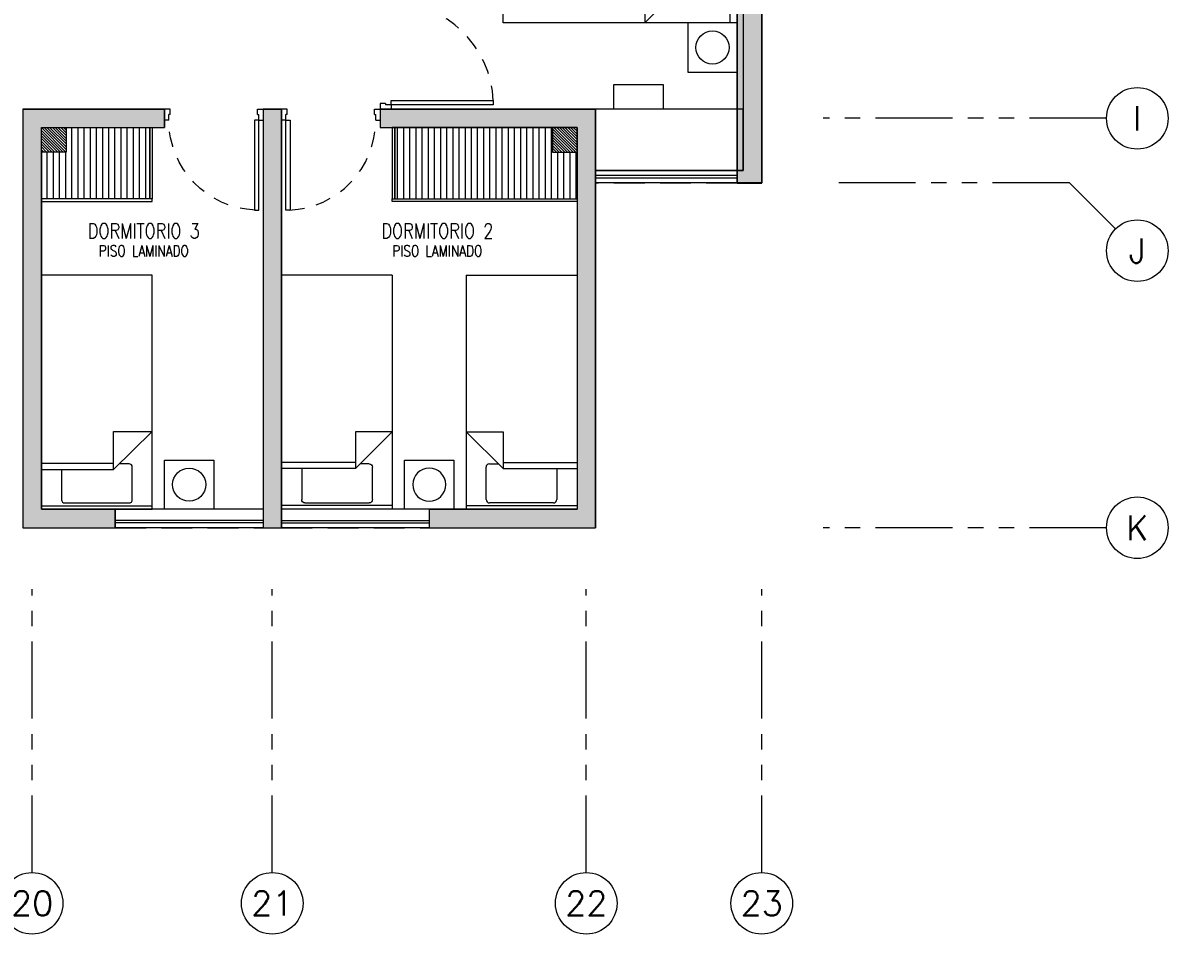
# Model space of a CAD drawing. Header units: millimetres. Extents: x 3738 to 3833, y 1327 to 1657.
# Drawn here: x 3812.52 to 3821.82, y 1453.44 to 1460.84 of the extents above; entities that cross this region are included whole.
import ezdxf
from ezdxf.enums import TextEntityAlignment as Align

# ---------------------------------------------------------------- set-up
doc = ezdxf.new("R2010")
doc.units = ezdxf.units.MM
for name, pattern in [('HIDDEN2', [0.1875, 0.125, -0.0625]), ('PHANTOM', [63.5, 31.75, -6.35, 6.35, -6.35, 6.35, -6.35]), ('PHANTOM2', [1.25, 0.625, -0.125, 0.125, -0.125, 0.125, -0.125]), ('X-REF_DP_Arquitectura$0$HIDDEN', [0.375, 0.25, -0.125])]:
    doc.linetypes.add(name, pattern=pattern)
doc.layers.get('0').update_dxf_attribs({"color": 251, "lineweight": 9})
doc.layers.get('DEFPOINTS').update_dxf_attribs({"color": 251, "lineweight": 9})
for name, color, linetype, lineweight in [('A-COTAS EXT', 251, 'Continuous', 13), ('A-EJES', 251, 'PHANTOM', 13), ('A-HATCH', 251, 'Continuous', 13), ('A-MOBILIARIO', 251, 'Continuous', 13), ('A-MURO BAJO', 251, 'Continuous', 13), ('A-MUROS', 251, 'Continuous', 13), ('A-TEXTO-ACABADO PISO', 251, 'Continuous', 13), ('A-TEXTO-AMBIENTE', 251, 'Continuous', 13), ('A_20_Estructuras', 251, 'Continuous', 13), ('A_50_TextoAmbiente', 251, 'Continuous', 13), ('A_50_Vigas', 251, 'X-REF_DP_Arquitectura$0$HIDDEN', 13), ('A_60_HatchEstructuras', 251, 'Continuous', 13), ('DLP_MOBILIARIO FIJO', 251, 'Continuous', 13)]:
    doc.layers.add(name, color=color, linetype=linetype, lineweight=lineweight)
doc.styles.add('ROMANS', font='romans.shx', dxfattribs={"width": 0.8})

# ---------------------------------------------------------------- blocks, each defined once
blk = doc.blocks.new('EF-P2-P4')
at = {"layer": 'A_60_HatchEstructuras'}
h = blk.add_hatch(color=256, dxfattribs=at)
h.dxf.hatch_style = 1
h.paths.add_polyline_path([(45.75, -8.35), (45.6032, -8.35), (45.6, -8.35), (45.6, -9.4), (44.25, -9.4), (44.25, -7.8), (44.05, -7.8), (44.05, -9.4), (43.6, -9.4), (43.6, -9.55), (45.75, -9.55)], flags=17)
h.paths.add_polyline_path([(45.75, -7), (48.5, -7), (48.5, -11.05), (48.7, -11.05), (48.7, -2.8), (48.5, -2.8), (48.5, -6.85), (45.75, -6.85), (45.75, -6.25), (45.6, -6.25), (45.6, -6.85), (42.85, -6.85), (42.85, -4.3), (42.7, -4.3), (42.7, -6.85), (39.8499, -6.85), (39.8499, -7), (42.7, -7), (42.7, -9.55), (42.85, -9.55), (42.85, -7), (45.6, -7), (45.6, -7.6), (45.75, -7.6)])
h.paths.add_polyline_path([(45.75, -4.3), (43.6, -4.3), (43.6, -4.45), (44.05, -4.45), (44.05, -6.05), (44.25, -6.05), (44.25, -4.45), (45.6, -4.45), (45.6, -5.5), (45.75, -5.5)], flags=17)
h = blk.add_hatch(color=256, dxfattribs=at)
h.dxf.hatch_style = 1
h.paths.add_polyline_path([(42.85, -10.6), (43.85, -10.6), (43.85, -10.45), (42.7, -10.45), (42.7, -13.85), (43.45, -13.85), (43.45, -13.7), (42.85, -13.7)])
h.paths.add_polyline_path([(44.8, -10.45), (44.65, -10.45), (44.65, -13.85), (44.8, -13.85)])
h.paths.add_polyline_path([(47.35, -10.45), (45.6, -10.45), (45.6, -10.6), (47.2, -10.6), (47.2, -13.7), (46, -13.7), (46, -13.85), (47.35, -13.85)])
at = {"layer": 'A_20_Estructuras'}
for points in [[(45.75, -7), (48.5, -7), (48.5, -11.05), (48.7, -11.05), (48.7, -2.8), (48.5, -2.8), (48.5, -6.85), (45.75, -6.85), (45.75, -6.25), (45.6, -6.25), (45.6, -6.85), (42.85, -6.85), (42.85, -4.3), (42.7, -4.3), (42.7, -6.85), (39.8499, -6.85), (39.8499, -7), (42.7, -7), (42.7, -9.55), (42.85, -9.55), (42.85, -7), (45.6, -7), (45.6, -7.6), (45.75, -7.6)], [(42.85, -10.6), (43.85, -10.6), (43.85, -10.45), (42.7, -10.45), (42.7, -13.85), (43.45, -13.85), (43.45, -13.7), (42.85, -13.7)], [(44.8, -10.45), (44.65, -10.45), (44.65, -13.85), (44.8, -13.85)], [(47.35, -10.45), (45.6, -10.45), (45.6, -10.6), (47.2, -10.6), (47.2, -13.7), (46, -13.7), (46, -13.85), (47.35, -13.85)]]:
    blk.add_lwpolyline(points, close=True, dxfattribs=at)
at = {"layer": 'A_50_Vigas'}
for p, q in [((48.5, -11.05), (47.35, -11.05)), ((43.45, -13.85), (44.65, -13.85)), ((44.8, -13.85), (46, -13.85))]:
    blk.add_line(p, q, dxfattribs=at)
blk = doc.blocks.new('JUNTA2')
at = {"layer": 'A-MOBILIARIO'}
blk.add_lwpolyline([(21.75, -9.975), (21.75, -10.475), (22.9, -10.475), (22.9, -9.975)], close=True, dxfattribs=at)
at = {"layer": 'A-MUROS', "elevation": 0}
blk.add_lwpolyline([(20.15, -6.375), (22.9, -6.375), (22.9, -2.325), (23.1, -2.325), (23.1, -10.575), (22.9, -10.575), (22.9, -6.525), (20.15, -6.525)], dxfattribs=at)
blk = doc.blocks.new('A$C77AB7FBD')
at = {"linetype": 'Continuous'}
for p, q in [((0, 0), (0, 1.9)), ((0.9, 1.9), (0, 1.9)), ((0.9, 1.87), (0, 1.87)), ((0.9, 0), (0.9, 1.9)), ((0.164, 1.57), (0.164, 1.8219)), ((0.1908, 1.8487), (0.7119, 1.8487)), ((0.7386, 1.8219), (0.7386, 1.5585)), ((0.6, 1.57), (0, 1.57)), ((0.6, 1.52), (0, 1.52)), ((0.6, 1.27), (0.6, 1.57)), ((0.9, 1.27), (0.6, 1.57)), ((0.7119, 1.5317), (0.6383, 1.5317)), ((0.9, 1.27), (0.6, 1.27)), ((0.9, 0), (0, 0))]:
    blk.add_line(p, q, dxfattribs=at)
for centre, start, end in [((0.1908, 1.8219), 90, 180), ((0.7119, 1.8219), 0, 90), ((0.7119, 1.5585), 270, 0)]:
    blk.add_arc(centre, 0.0267, start, end, dxfattribs=at)
blk = doc.blocks.new('A$C2EBA15F5')
blk.add_lwpolyline([(0, 0.4), (0, 0), (0.4, 0), (0.4, 0.4)], close=True)
blk.add_circle((0.2, 0.2), 0.1344)
blk = doc.blocks.new('CAMA PROYECCION')
for p, q in [((37.495, 40.6423, 0), (37.495, 38.771, 0)), ((38.3949, 40.6423, 0), (37.495, 40.6423, 0)), ((38.3949, 38.771, 0), (38.3949, 40.6423, 0)), ((38.0806, 39.3741, 0), (38.3949, 39.3741, 0)), ((38.3949, 39.3741, 0), (38.0806, 39.0644, 0)), ((38.0806, 39.0644, 0), (38.0806, 39.3741, 0)), ((38.0806, 39.1133, 0), (37.495, 39.1133, 0)), ((37.495, 39.0644, 0), (38.0806, 39.0644, 0)), ((37.659, 39.0644, 0), (37.659, 38.8203, 0)), ((38.2069, 39.1106, 0), (38.1275, 39.1106, 0)), ((38.2336, 38.8203, 0), (38.2336, 39.0838, 0)), ((37.495, 38.7423, 0), (37.495, 38.9974, 0)), ((38.3949, 38.7423, 0), (38.3949, 38.9974, 0)), ((37.6857, 38.7936, 0), (38.2069, 38.7936, 0)), ((37.495, 38.771, 0), (38.3949, 38.771, 0)), ((37.495, 38.7423, 0), (38.3949, 38.7423, 0))]:
    blk.add_line(p, q)
at = {"elevation": 0}
blk.add_lwpolyline([(38.495, 38.7423), (38.495, 39.1423), (38.895, 39.1423), (38.895, 38.7423)], close=True, dxfattribs=at)
blk.add_circle((38.695, 38.9423, 0), 0.1344)
for centre, start, end in [((38.2069, 39.0838, 0), 0, 90), ((37.6857, 38.8203, 0), 180, 270), ((38.2069, 38.8203, 0), 270, 0)]:
    blk.add_arc(centre, 0.0267, start, end)
blk = doc.blocks.new('A$C3E6679A6')
for p, q in [((0, 1.8444), (0.0001, 1.9044)), ((0.0001, 1.9044), (1.4501, 1.9044)), ((1.4501, 1.9044), (1.4501, 1.8444))]:
    blk.add_line(p, q)
at = {"linetype": 'Continuous'}
for p, q in [((0, 1.8444), (1.45, 1.8444)), ((0, 0.0044), (0, 1.8444)), ((0.1867, 1.5087), (0.1867, 1.786)), ((0.2173, 1.8167), (0.6414, 1.8167)), ((0.672, 1.786), (0.672, 1.5087)), ((0.778, 1.5087), (0.778, 1.786)), ((0.8086, 1.8167), (1.2327, 1.8167)), ((1.2633, 1.786), (1.2633, 1.4926)), ((1.45, 1.8444), (1.45, 0.0044)), ((0, 1.5084), (1.0953, 1.5084)), ((1.45, 1.1538), (1.0953, 1.5084)), ((1.0953, 1.5084), (1.0953, 1.1538)), ((1.0953, 1.4524), (0, 1.4524)), ((1.2327, 1.462), (1.1418, 1.462)), ((1.0953, 1.1538), (1.45, 1.1538)), ((1.45, 0.0044), (0, 0.0044))]:
    blk.add_line(p, q, dxfattribs=at)
for centre, start, end in [((0.2173, 1.786), 90, 180), ((0.6414, 1.786), 0, 90), ((0.8086, 1.786), 90, 180), ((1.2327, 1.786), 0, 90), ((1.2327, 1.4926), 270, 0)]:
    blk.add_arc(centre, 0.0306, start, end, dxfattribs=at)
at = {"layer": 'DEFPOINTS', "color": 0, "linetype": 'ByBlock'}
for p in [(0, 1.9044), (0, 0)]:
    blk.add_point(p, dxfattribs=at)
blk = doc.blocks.new('*U258')
for p, q in [((0.01, 0.855), (0.01, 0.9)), ((0.055, 0.855), (0.01, 0.855)), ((0.1, 0.865), (0.055, 0.865)), ((0.055, 0.855), (0.055, 0.865)), ((0.1, 0.865), (0.1, 0.9)), ((0.055, 0.045), (0.01, 0.045)), ((0.01, 0.045), (0.01, 0)), ((0.055, 0.045), (0.055, 0.035)), ((0.1, 0.035), (0.055, 0.035)), ((0.1, 0.035), (0.1, 0))]:
    blk.add_line(p, q)
blk.add_lwpolyline([(0.93, 0.07), (0.93, 0.035), (0.1, 0.035), (0.1, 0.07)], close=True)
at = {"color": 7, "linetype": 'HIDDEN2'}
blk.add_arc((0.0995, 0.0339), 0.8311, 2.23015, 89.96723, dxfattribs=at)
blk = doc.blocks.new('*U259')
for p, q in [((0.01, 0.755), (0.01, 0.8)), ((0.055, 0.755), (0.01, 0.755)), ((0.1, 0.765), (0.055, 0.765)), ((0.055, 0.755), (0.055, 0.765)), ((0.1, 0.765), (0.1, 0.8)), ((0.055, 0.045), (0.01, 0.045)), ((0.01, 0.045), (0.01, 0)), ((0.055, 0.045), (0.055, 0.035)), ((0.1, 0.035), (0.055, 0.035)), ((0.1, 0.035), (0.1, 0))]:
    blk.add_line(p, q)
blk.add_lwpolyline([(0.83, 0.07), (0.83, 0.035), (0.1, 0.035), (0.1, 0.07)], close=True)
at = {"color": 7, "linetype": 'HIDDEN2'}
blk.add_arc((0.0996, 0.034), 0.731, 2.23015, 89.96723, dxfattribs=at)
blk = doc.blocks.new('DPTO 65')
at = {"layer": 'A-HATCH'}
h = blk.add_hatch(dxfattribs=at)
h.set_pattern_fill('ANSI31', color=256, scale=0.005)
h.set_pattern_definition([(45, (-52.640968, -4.05), (-0.01122532, 0.01122532), [])])
h.paths.add_polyline_path([(-5.85, 3.95), (-5.65, 3.95), (-5.65, 3.75), (-5.85, 3.75)])
h = blk.add_hatch(dxfattribs=at)
h.set_pattern_fill('ANSI31', color=256, scale=0.005)
h.set_pattern_definition([(45, (-50.050001, -4.05), (-0.01122532, 0.01122532), [])])
h.paths.add_polyline_path([(-1.5, 3.95), (-1.7, 3.95), (-1.7, 3.75), (-1.5, 3.75)])
at = {"layer": 'DLP_MOBILIARIO FIJO'}
h = blk.add_hatch(dxfattribs=at)
h.set_pattern_fill('_USER', color=8, scale=0.05, angle=270, pattern_type=0)
h.set_pattern_definition([(270, (-65.03, 33.379965), (0.05, -9e-18), [])])
h.paths.add_polyline_path([(-5.85, 4.33), (-4.97, 4.33), (-4.97, 3.75), (-5.65, 3.75), (-5.65, 3.95), (-5.85, 3.95)])
h = blk.add_hatch(dxfattribs=at)
h.set_pattern_fill('_USER', color=8, scale=0.05, angle=270, pattern_type=0)
h.set_pattern_definition([(270, (-9542.434857, -4941.215817), (0.05, -9e-18), [])])
h.paths.add_polyline_path([(-1.5, 4.33), (-1.5, 3.95), (-1.7, 3.95), (-1.7, 3.75), (-2.98, 3.75), (-2.98, 4.33)])
at = {"layer": 'A-MOBILIARIO'}
for points in [[(-1.35, 3.6), (-1.35, 4.1), (-0.15, 4.1), (-0.15, 3.6)], [(-0.8, 3.4), (-0.8, 3.6), (-1.2, 3.6), (-1.2, 3.4)]]:
    blk.add_lwpolyline(points, close=True, dxfattribs=at)
at = {"layer": 'A-MURO BAJO'}
for p, q in [((-4.05, 7), (-5.25, 7)), ((-2.7, 7), (-3.9, 7)), ((-4.05, 6.85), (-5.25, 6.85)), ((-2.7, 6.85), (-3.9, 6.85)), ((-0.2, 4.2), (-1.35, 4.2)), ((-0.2, 4.1), (-1.35, 4.1))]:
    blk.add_line(p, q, dxfattribs=at)
at = {"layer": 'A-MUROS'}
for p, q in [((-6, 7), (-5.25, 7)), ((-6, 3.6), (-6, 7)), ((-5.25, 6.85), (-5.25, 7)), ((-4.05, 7), (-3.9, 7)), ((-4.05, 3.6), (-4.05, 7)), ((-3.9, 3.6), (-3.9, 7)), ((-2.7, 7), (-1.35, 7)), ((-2.7, 6.85), (-2.7, 7)), ((-1.35, 3.6), (-1.35, 7)), ((-5.85, 6.85), (-5.25, 6.85)), ((-5.85, 3.95), (-5.85, 6.85)), ((-2.7, 6.85), (-1.5, 6.85)), ((-1.5, 3.95), (-1.5, 6.85)), ((-0.2, 4.1), (-0.2, 4.2)), ((-0.2, 4.2), (-0.15, 4.2)), ((-0.15, 4.1), (-0.2, 4.1)), ((-5.65, 3.95), (-5.85, 3.95)), ((-5.65, 3.75), (-5.65, 3.95)), ((-1.7, 3.75), (-1.7, 3.95)), ((-1.7, 3.95), (-1.5, 3.95)), ((-5.65, 3.75), (-4.85, 3.75)), ((-4.85, 3.6), (-4.85, 3.75)), ((-3.1, 3.75), (-1.7, 3.75)), ((-3.1, 3.6), (-3.1, 3.75)), ((-6, 3.6), (-4.85, 3.6)), ((-4.05, 3.6), (-3.9, 3.6)), ((-3.1, 3.6), (-1.35, 3.6))]:
    blk.add_line(p, q, dxfattribs=at)
at = {"layer": 'DLP_MOBILIARIO FIJO'}
for p, q in [((-4.05, 6.96), (-5.25, 6.96)), ((-4.05, 6.94), (-5.25, 6.94)), ((-3.9, 6.96), (-2.7, 6.96)), ((-3.9, 6.94), (-2.7, 6.94)), ((-0.2, 4.16), (-1.35, 4.16)), ((-0.2, 4.14), (-1.35, 4.14))]:
    blk.add_line(p, q, dxfattribs=at)
at = {"layer": 'DLP_MOBILIARIO FIJO', "elevation": 0}
for points in [[(-4.95, 4.35), (-4.95, 4.33), (-5.85, 4.33), (-5.85, 4.35)], [(-4.97, 3.75), (-4.95, 3.75), (-4.95, 4.33), (-4.97, 4.33)], [(-3, 4.35), (-3, 4.33), (-1.5, 4.33), (-1.5, 4.35)], [(-2.98, 3.75), (-3, 3.75), (-3, 4.33), (-2.98, 4.33)]]:
    blk.add_lwpolyline(points, close=True, dxfattribs=at)
at = {"layer": 'DLP_MOBILIARIO FIJO', "color": 8}
for points in [[(-5.85, 3.75), (-4.97, 3.75), (-4.97, 4.33), (-5.85, 4.33)], [(-1.5, 3.75), (-2.98, 3.75), (-2.98, 4.33), (-1.5, 4.33)]]:
    blk.add_lwpolyline(points, close=True, dxfattribs=at)
at = {"layer": 'A-MOBILIARIO'}
for name, p, xscale, rotation in [('CAMA PROYECCION', (-43.345, 45.5923, 0), -1, 180), ('*U259', (-3.9, 3.59), -1.000000000000015, 270), ('*U258', (-3.11, 3.6), -1, 180)]:
    blk.add_blockref(name, p, dxfattribs=dict(at, xscale=xscale, rotation=rotation))
blk.add_blockref('A$C77AB7FBD', (-3.9, 4.95), dxfattribs=at)
at = {"layer": 'A-MOBILIARIO', "extrusion": (0, 0, -1), "xscale": -1, "zscale": -1}
blk.add_blockref('A$C2EBA15F5', (2.9, 6.45), dxfattribs=at)
at = {"layer": 'A-MOBILIARIO', "xscale": -1}
for name, p in [('A$C77AB7FBD', (-1.5, 4.95)), ('A$C2EBA15F5', (-0.2, 2.9001))]:
    blk.add_blockref(name, p, dxfattribs=at)
at = {"layer": 'A-MOBILIARIO', "rotation": 90}
blk.add_blockref('*U259', (-4.05, 3.59), dxfattribs=at)
at = {"layer": 'A-MOBILIARIO', "extrusion": (0, 0, -1), "zscale": -1.000000000000004, "rotation": 90}
blk.add_blockref('A$C3E6679A6', (2.1044, 1.45), dxfattribs=at)
blk = doc.blocks.new('N.01')
at = {"layer": 'A-MUROS', "elevation": 0}
for points in [[(27.1, 2.3), (27.1, 2.3), (27.25, 2.3), (27.25, 10.55), (27.1, 10.55)], [(27.1, 6.35), (27.1, 2.4)]]:
    blk.add_lwpolyline(points, dxfattribs=at)
blk = doc.blocks.new('TC_PT')
blk.add_blockref('N.01', (22.8, -2.3, 0))
at = {"xscale": -1, "rotation": 180}
blk.add_blockref('DPTO 65', (50.05, 4.2), dxfattribs=at)
blk = doc.blocks.new('TEXTO AMBIENTES PT')
at = {"layer": 'A-TEXTO-ACABADO PISO', "char_height": 0.09, "attachment_point": 2, "rotation": 359.99998, "style": 'ROMANS'}
for insert in [(43.6818, -11.5569), (46.0658, -11.5569)]:
    blk.add_mtext_dynamic_manual_height_columns('PISO LAMINADO', width=1.20225, gutter_width=12.5, heights=[0], dxfattribs=dict(at, insert=insert))
at = {"layer": 'A-TEXTO-AMBIENTE', "style": 'ROMANS', "width": 0.8}
for s, p in [('DORMITORIO 3', (43.6816, -11.4999)), ('DORMITORIO 2', (46.0659, -11.4999))]:
    blk.add_text(s, height=0.12, dxfattribs=at).set_placement(p, align=Align.CENTER)
blk = doc.blocks.new('Ejes_Torre C')
at = {"layer": 'A-COTAS EXT'}
blk.add_line((52.55, 2.8), (52.9232, 2.4268), dxfattribs=at)
at = {"layer": 'A-EJES', "linetype": 'PHANTOM2'}
for points in [[(52.85, 3.325), (50.55, 3.325)], [(52.55, 2.8), (50.55, 2.8)], [(52.85, 0), (50.55, 0)], [(44.125, -2.8), (44.125, -0.5)], [(46.075, -2.8), (46.075, -0.5)], [(48.625, -2.8), (48.625, -0.5)], [(50.05, -2.8), (50.05, -0.5)]]:
    blk.add_lwpolyline(points, dxfattribs=at)
at = {"layer": 'A-EJES', "linetype": 'Continuous'}
for centre in [(53.1, 3.325), (53.1, 2.25), (53.1, 0), (44.125, -3.05), (46.075, -3.05), (48.625, -3.05), (50.05, -3.05)]:
    blk.add_circle(centre, 0.25, dxfattribs=at)
at = {"layer": 'A-EJES', "linetype": 'Continuous', "style": 'ROMANS'}
for s, p in [('I', (53.1, 3.325)), ('J', (53.1, 2.25)), ('K', (53.1, 0))]:
    blk.add_text(s, height=0.2, rotation=0, dxfattribs=at).set_placement(p, align=Align.MIDDLE_CENTER)
for s, p in [('20', (44.125, -3.05)), ('21', (46.075, -3.05)), ('22', (48.625, -3.05)), ('23', (50.05, -3.05))]:
    blk.add_text(s, height=0.2, dxfattribs=at).set_placement(p, align=Align.MIDDLE_CENTER)

msp = doc.modelspace()

# ---------------------------------------------------------------- block references
for name, p in [('EF-P2-P4', (3769.8221, 1470.5876)), ('JUNTA2', (3795.4221, 1470.1129))]:
    msp.add_blockref(name, p)

# ---------------------------------------------------------------- next in the draw order: block references
msp.add_blockref('TC_PT', (3768.4721, 1459.5379))

# ---------------------------------------------------------------- next in the draw order: block references
at = {"layer": 'A-EJES'}
msp.add_blockref('Ejes_Torre C', (3768.4721, 1456.7379), dxfattribs=at)
at = {"layer": 'A_50_TextoAmbiente'}
msp.add_blockref('TEXTO AMBIENTES PT', (3769.8221, 1470.5879), dxfattribs=at)

doc.saveas('drawing.dxf')
